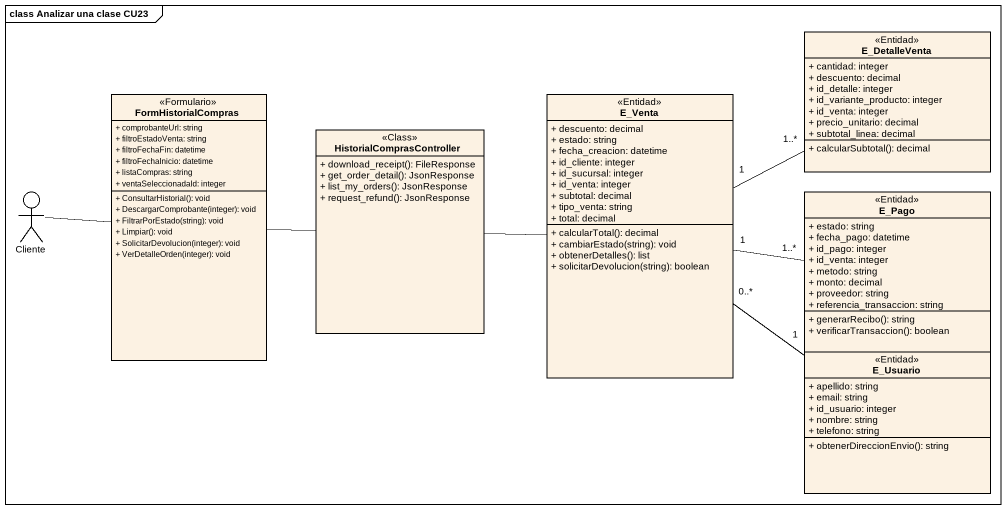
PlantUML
@startuml
mainframe class Analizar una clase CU23
allowmixing
hide circle
hide empty members
skinparam classAttributeIconSize 0
class E_DetalleVenta <<Entidad>> {
  + cantidad: integer
  + descuento: decimal
  + id_detalle: integer
  + id_variante_producto: integer
  + id_venta: integer
  + precio_unitario: decimal
  + subtotal_linea: decimal
  + calcularSubtotal(): decimal
}
class FormHistorialCompras <<Formulario>> {
  + comprobanteUrl: string
  + filtroEstadoVenta: string
  + filtroFechaFin: datetime
  + filtroFechaInicio: datetime
  + listaCompras: string
  + ventaSeleccionadaId: integer
  + ConsultarHistorial(): void
  + DescargarComprobante(integer): void
  + FiltrarPorEstado(string): void
  + Limpiar(): void
  + SolicitarDevolucion(integer): void
  + VerDetalleOrden(integer): void
}
class E_Venta <<Entidad>> {
  + descuento: decimal
  + estado: string
  + fecha_creacion: datetime
  + id_cliente: integer
  + id_sucursal: integer
  + id_venta: integer
  + subtotal: decimal
  + tipo_venta: string
  + total: decimal
  + calcularTotal(): decimal
  + cambiarEstado(string): void
  + obtenerDetalles(): list
  + solicitarDevolucion(string): boolean
}
class HistorialComprasController <<Class>> {
  + download_receipt(): FileResponse
  + get_order_detail(): JsonResponse
  + list_my_orders(): JsonResponse
  + request_refund(): JsonResponse
}
actor Cliente
class E_Pago <<Entidad>> {
  + estado: string
  + fecha_pago: datetime
  + id_pago: integer
  + id_venta: integer
  + metodo: string
  + monto: decimal
  + proveedor: string
  + referencia_transaccion: string
  + generarRecibo(): string
  + verificarTransaccion(): boolean
}
class E_Usuario <<Entidad>> {
  + apellido: string
  + email: string
  + id_usuario: integer
  + nombre: string
  + telefono: string
  + obtenerDireccionEnvio(): string
}
FormHistorialCompras -right- HistorialComprasController
E_Venta "1" -right- "1..*" E_DetalleVenta
E_Venta "1" -right- "1..*" E_Pago
E_Venta "0..*" -- "1" E_Usuario
HistorialComprasController -right- E_Venta
Cliente -right- FormHistorialCompras
@enduml
